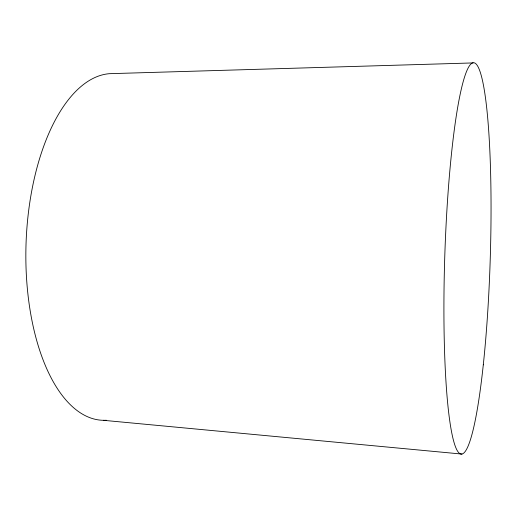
<?xml version="1.0" encoding="UTF-8"?>
<svg xmlns="http://www.w3.org/2000/svg" width="517" height="517" viewBox="0 0 517 517"><rect width="100%" height="100%" fill="white"/><g stroke="black" fill="none" stroke-linecap="round" stroke-linejoin="round"><path stroke-width="0.78" d="M473.1 62.925L109.404 73.685A173.453 82.352 -88.2 0 0 25.856 252.832A173.453 82.352 -88.2 0 0 106.366 420.25M103.458 420.315L461.952 454.075M483.292 364.834A195.749 22.761 -88.2 0 0 474.916 63.1A195.749 22.761 -88.2 0 0 444.446 347.547A195.749 22.761 -88.2 0 0 483.292 364.834"/></g></svg>
